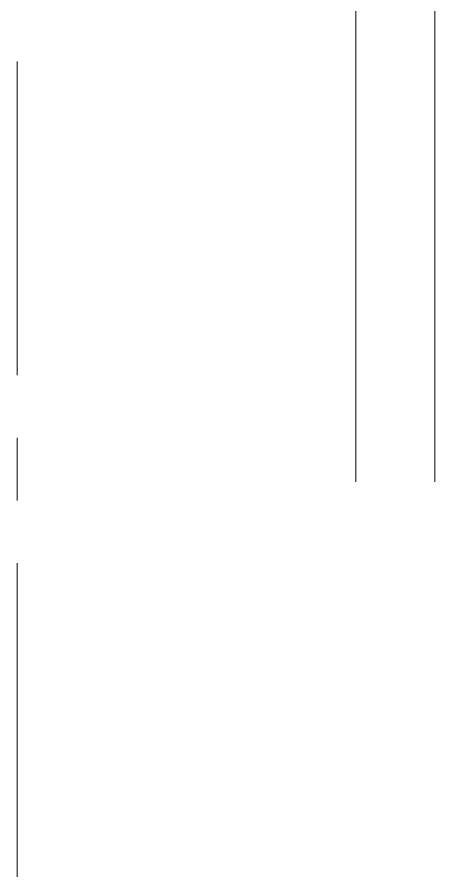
# Model space of a CAD drawing. Header units: millimetres. Extents: x 652937 to 1670132, y 1473552 to 2851037.
# Drawn here: x 663578.479 to 663580.592, y 1524455.208 to 1524459.559 of the extents above; entities that cross this region are included whole.
import ezdxf

# ---------------------------------------------------------------- set-up
doc = ezdxf.new("R2010")
doc.units = ezdxf.units.MM
doc.linetypes.add('XKITLINE00', pattern=[0])
doc.linetypes.add('XKITLINE02', pattern=[4, 2, -2])
doc.layers.add('Part', color=7, linetype='Continuous', lineweight=0)
doc.layers.add('S-GRID', color=7, linetype='Continuous', lineweight=9)

# ---------------------------------------------------------------- blocks, each defined once
blk = doc.blocks.new('*A20631554')
at = {"layer": 'S-GRID', "color": 7, "linetype": 'XKITLINE00', "lineweight": 0}
for p, q in [((640.334214, 11.491279), (640.334214, 19.428779)), ((640.334214, 8.316279), (640.334214, 9.903779)), ((640.334214, -1.208721), (640.334214, 6.728779))]:
    blk.add_line(p, q, dxfattribs=at)
blk = doc.blocks.new('*A20641555')
at = {"layer": 'Part', "color": 7, "linetype": 'XKITLINE00', "lineweight": 0}
for p, q in [((648.898989, 22.968115), (648.898981, 22.968115)), ((648.898981, 22.968115), (650.898981, 22.968115)), ((648.898981, 8.791279), (648.898981, 22.968115)), ((650.898989, 22.968115), (650.898981, 22.968115)), ((650.898981, 8.791279), (650.898981, 22.968115))]:
    blk.add_line(p, q, dxfattribs=at)
at = {"layer": 'Part', "color": 7, "linetype": 'XKITLINE02', "lineweight": 0}
for p, q in [((648.898989, 8.791279), (648.898989, 22.968115)), ((650.898981, 22.968115), (650.898989, 22.968115)), ((650.898989, 8.791279), (650.898989, 22.968115))]:
    blk.add_line(p, q, dxfattribs=at)
blk = doc.blocks.new('si11')
at = {"color": 7, "lineweight": 0, "xscale": 200, "yscale": 200, "zscale": 200}
for name in ['*A20631554', '*A20641555']:
    blk.add_blockref(name, (-125633.2, 57033.4), dxfattribs=at)

msp = doc.modelspace()

# ---------------------------------------------------------------- block references
at = {"color": 7, "xscale": 0.001, "yscale": 0.001, "zscale": 0.001}
msp.add_blockref('si11', (663576.0456, 1524398.4161), dxfattribs=at)

doc.saveas('drawing.dxf')
